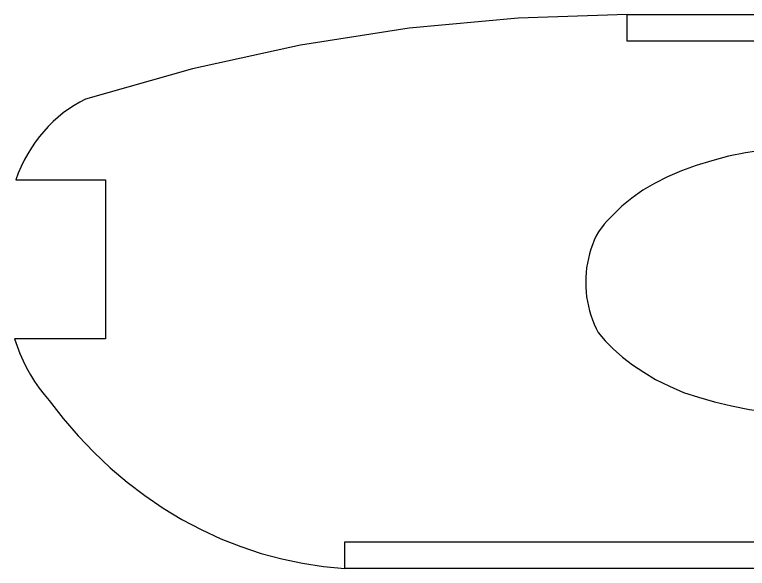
# Model space of a CAD drawing. Extents: x 0.4 to 69.6, y 0 to 36.6.
# Drawn here: x 0.37 to 7.28, y 0.02 to 5.24 of the extents above; entities that cross this region are included whole.
import ezdxf

# ---------------------------------------------------------------- set-up
doc = ezdxf.new("R2010")
doc.units = 0
doc.layers.get('0').update_dxf_attribs({"linetype": 'CONTINUOUS'})

msp = doc.modelspace()

# ---------------------------------------------------------------- linework, layer by layer
at = {"color": 7, "linetype": 'CONTINUOUS', "ltscale": 0.25}
for p, q in [((7.4326, 3.963, 0), (7.2623, 3.9378, 0)), ((7.1012, 3.9063, 0), (6.9447, 3.8623, 0)), ((7.2623, 3.9378, 0), (7.1012, 3.9063, 0)), ((6.7974, 3.8182, 0), (6.6593, 3.7679, 0)), ((6.9447, 3.8623, 0), (6.7974, 3.8182, 0)), ((6.6593, 3.7679, 0), (6.5259, 3.7112, 0)), ((6.5259, 3.7112, 0), (6.4062, 3.6483, 0)), ((6.4062, 3.6483, 0), (6.2957, 3.5853, 0)), ((6.2957, 3.5853, 0), (6.1899, 3.5098, 0)), ((6.1899, 3.5098, 0), (6.0978, 3.4343, 0)), ((6.0978, 3.4343, 0), (6.015, 3.3525, 0)), ((6.015, 3.3525, 0), (5.9549, 3.2928, 0)), ((5.9289, 3.2639, 0), (5.8756, 3.1927, 0))]:
    msp.add_line(p, q, dxfattribs=at)
at = {"color": 7, "linetype": 'CONTINUOUS'}
for p, q in [((0.3803, 3.6839), (1.2263, 3.6839)), ((1.2263, 3.6839), (1.2263, 2.1839)), ((5.9289, 3.2639, 0), (5.9549, 3.2928, 0)), ((5.756, 2.7618, 0), (5.756, 2.6688, 0)), ((1.2263, 2.1839), (0.3701, 2.1839))]:
    msp.add_line(p, q, dxfattribs=at)
at = {"color": 7, "linetype": 'CONTINUOUS', "flags": 128}
for points in [[(6.1484, 5.2414), (5.118, 5.2093), (4.0896, 5.1131), (3.0654, 4.953), (2.0474, 4.7293), (1.0377, 4.4425)], [(1.0377, 4.4425), (0.9834, 4.415), (0.9303, 4.3844), (0.8786, 4.3507), (0.8283, 4.3141), (0.7796, 4.2747), (0.7327, 4.2325), (0.6876, 4.1876), (0.6444, 4.1402), (0.6033, 4.0903), (0.5643, 4.0382), (0.5275, 3.9838), (0.4931, 3.9274), (0.4611, 3.869), (0.4316, 3.8089), (0.4046, 3.7471), (0.3803, 3.6839)], [(0.3701, 2.1839), (0.3931, 2.1131), (0.4196, 2.0434), (0.4495, 1.9751), (0.4827, 1.9082), (0.5191, 1.8429), (0.5587, 1.7793), (0.6014, 1.7177), (0.6471, 1.6581), (0.6956, 1.6006)], [(0.6956, 1.6006), (0.8287, 1.4298), (0.9691, 1.267), (1.1167, 1.1125), (1.2709, 0.9669), (1.4315, 0.8304), (1.5978, 0.7035), (1.7696, 0.5864), (1.9464, 0.4794), (2.1277, 0.3829), (2.3131, 0.2971), (2.5021, 0.2222), (2.6941, 0.1584), (2.8887, 0.1059), (3.0854, 0.0648), (3.2837, 0.0352), (3.4831, 0.0171)], [(30.2241, 0.0171), (24.6238, 0.0171), (19.1652, 0.0171), (13.8011, 0.0171), (8.5788, 0.0171), (3.4983, 0.0171)]]:
    msp.add_lwpolyline(points, dxfattribs=at)
for points in [[(6.1484, 5.2414), (30.2241, 5.2414), (30.2241, 4.9915), (6.1484, 4.9915), (6.1484, 5.2414), (6.1484, 5.2414), (6.1484, 5.2414), (6.1484, 5.2414)], [(3.4831, 0.2672), (30.2241, 0.2672), (30.2241, 0.0171), (3.4831, 0.0171), (3.4831, 0.2672), (3.4831, 0.2672), (3.4831, 0.2672), (3.4831, 0.2672)]]:
    msp.add_lwpolyline(points, close=True, dxfattribs=at)
at = {"color": 7, "linetype": 'CONTINUOUS'}
for points in [[(5.8756, 3.1927), (5.8554, 3.1531), (5.837, 3.1124), (5.8204, 3.0709), (5.8055, 3.0284), (5.7925, 2.9853), (5.7814, 2.9414), (5.7721, 2.8971), (5.7648, 2.8523), (5.7594, 2.8071), (5.756, 2.7618)], [(5.756, 2.6688), (5.7594, 2.6239), (5.7648, 2.5792), (5.772, 2.5349), (5.7811, 2.491), (5.7921, 2.4477), (5.8049, 2.4049), (5.8195, 2.3629), (5.8358, 2.3217), (5.8539, 2.2814), (5.8737, 2.2421)]]:
    msp.add_lwpolyline(points, dxfattribs=at)
at = {"color": 7, "linetype": 'CONTINUOUS', "ltscale": 0.25, "flags": 128}
msp.add_lwpolyline([(5.8737, 2.2421), (5.9405, 2.1631), (6.0138, 2.088), (6.1018, 2.0089), (6.1986, 1.9374), (6.3048, 1.8673), (6.4157, 1.7979), (6.5448, 1.7375), (6.6785, 1.6778), (6.8205, 1.6318), (6.9719, 1.5872), (7.1321, 1.5501), (7.3016, 1.5145), (7.4748, 1.4918), (7.6573, 1.4705), (7.8439, 1.4561), (8.0394, 1.4491), (8.2395, 1.4429)], dxfattribs=at)

doc.saveas('drawing.dxf')
